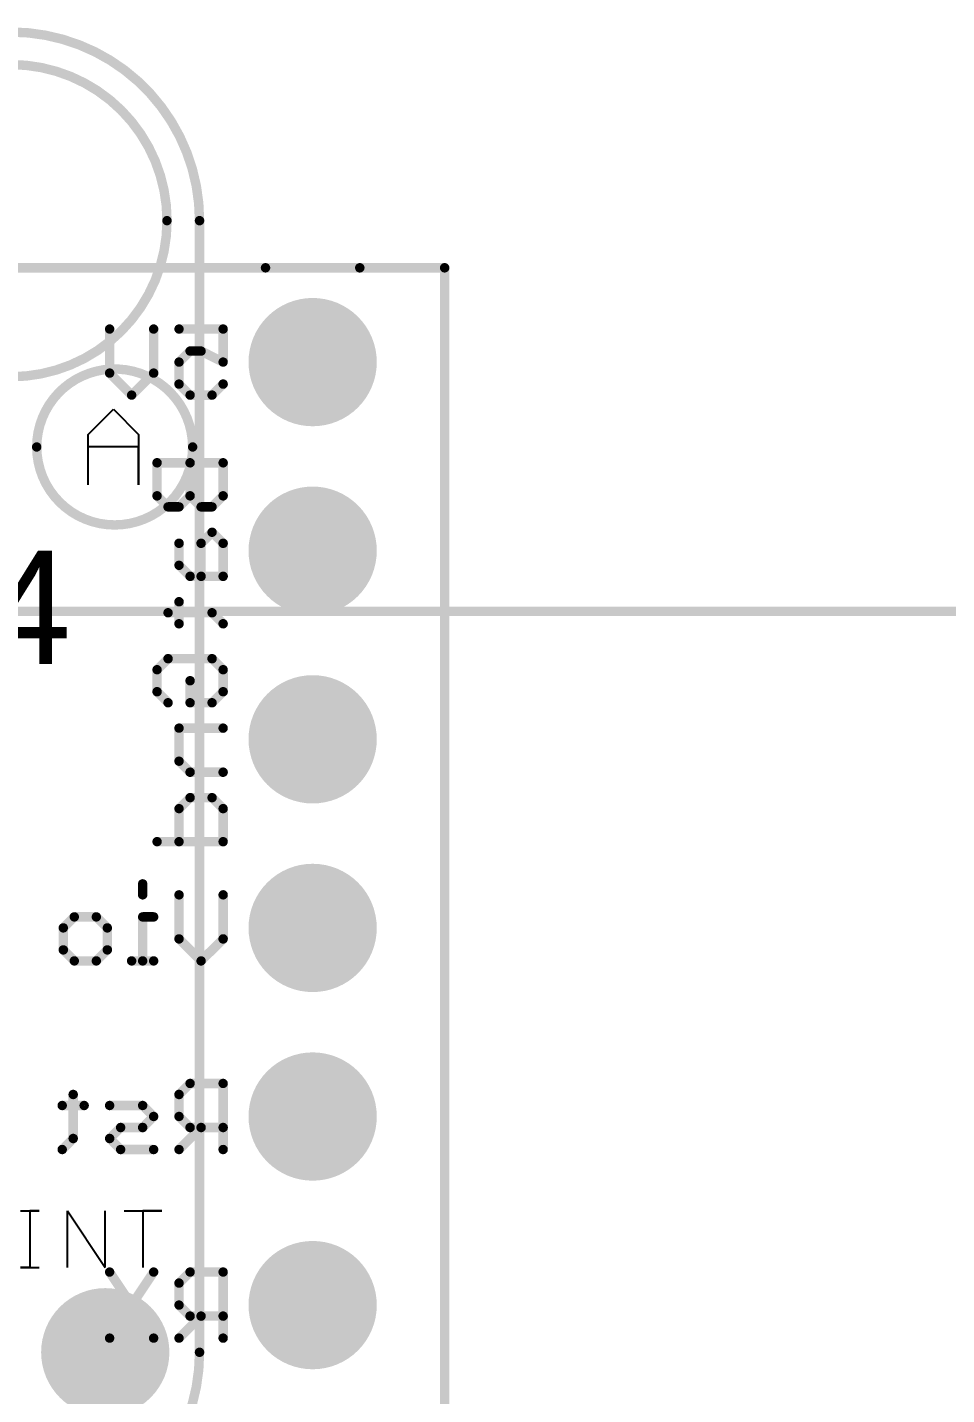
# Model space of a CAD drawing. Header units: millimetres. Extents: x 14 to 185, y 20 to 238.
# Drawn here: x 63.09 to 75.47, y 61.79 to 80.2 of the extents above; entities that cross this region are included whole.
import ezdxf

# ---------------------------------------------------------------- set-up
doc = ezdxf.new("R2010")
doc.units = ezdxf.units.MM
for name, color, linetype in [('BottomLayer', 5, 'Continuous'), ('BottomOverlay', 54, 'Continuous'), ('BottomSolder', 6, 'Continuous'), ('Mechanical1', 6, 'Continuous'), ('MultiLayer', 9, 'Continuous'), ('PadHoleLayer', 156, 'Continuous'), ('TopLayer', 1, 'Continuous'), ('TopOverlay', 2, 'Continuous'), ('TopSolder', 216, 'Continuous')]:
    doc.layers.add(name, color=color, linetype=linetype)

# ---------------------------------------------------------------- blocks, each defined once
blk = doc.blocks.new('ADAFRUIT_2809_17')
at = {"layer": 'BottomLayer', "const_width": 0.762}
blk.add_lwpolyline([(9.779, -12.7, 1), (10.541, -12.7, 1)], format="xyb", close=True, dxfattribs=at)
at = {"layer": 'BottomSolder', "const_width": 0.864}
blk.add_lwpolyline([(9.728, -12.7, 1), (10.592, -12.7, 1)], format="xyb", close=True, dxfattribs=at)
at = {"layer": 'MultiLayer', "const_width": 0.762}
blk.add_lwpolyline([(9.779, -12.7, 1), (10.541, -12.7, 1)], format="xyb", close=True, dxfattribs=at)
at = {"layer": 'PadHoleLayer', "const_width": 0.483}
blk.add_lwpolyline([(9.919, -12.7, 1), (10.401, -12.7, 1)], format="xyb", close=True, dxfattribs=at)
at = {"layer": 'TopLayer', "const_width": 0.762}
blk.add_lwpolyline([(9.779, -12.7, 1), (10.541, -12.7, 1)], format="xyb", close=True, dxfattribs=at)
at = {"layer": 'TopOverlay'}
for p, q in [((9.931, -0.339), (10.27, 0)), ((10.27, 0), (10.609, -0.339)), ((9.931, -1.016), (9.931, -0.339)), ((10.609, -0.339), (10.609, -1.016)), ((10.609, -0.508), (9.931, -0.508)), ((10.609, -1.016), (10.609, -0.508)), ((9.017, -10.795), (9.271, -10.795)), ((9.271, -10.795), (9.144, -10.795)), ((9.144, -10.795), (9.144, -11.557)), ((9.652, -11.557), (9.652, -10.795)), ((9.652, -10.795), (10.16, -11.557)), ((10.16, -11.557), (10.16, -10.795)), ((10.414, -10.795), (10.921, -10.795)), ((10.921, -10.795), (10.667, -10.795)), ((10.667, -10.795), (10.667, -11.557)), ((9.144, -11.557), (9.017, -11.557)), ((9.017, -11.557), (9.271, -11.557))]:
    blk.add_line(p, q, dxfattribs=at)
at = {"layer": 'TopOverlay', "const_width": 0.127}
for points in [[(8.89, 5.08, -0.414214), (11.43, 2.54)], [(11.43, -12.7, -0.414214), (8.89, -15.24)]]:
    blk.add_lwpolyline(points, format="xyb", dxfattribs=at)
at = {"layer": 'TopOverlay'}
for points, const_width in [([(10.992, 2.54, 1), (6.788, 2.54, 1)], 0.127), ([(10.96, 2.54, 1), (11.023, 2.54, 1)], 0.0635), ([(11.398, 2.54, 1), (11.462, 2.54, 1)], 0.0635), ([(11.398, 2.54, 1), (11.462, 2.54, 1)], 0.0635), ([(11.337, -0.508, 1), (9.237, -0.508, 1)], 0.127), ([(9.205, -0.508, 1), (9.268, -0.508, 1)], 0.0635), ([(11.306, -0.508, 1), (11.369, -0.508, 1)], 0.0635), ([(11.398, -12.7, 1), (11.462, -12.7, 1)], 0.0635), ([(11.398, -12.7, 1), (11.462, -12.7, 1)], 0.0635)]:
    blk.add_lwpolyline(points, format="xyb", close=True, dxfattribs=dict(at, const_width=const_width))
at = {"layer": 'TopOverlay', "const_width": 0.127}
blk.add_lwpolyline([(11.43, -12.7), (11.43, 2.54)], dxfattribs=at)
at = {"layer": 'TopSolder', "const_width": 0.864}
blk.add_lwpolyline([(9.728, -12.7, 1), (10.592, -12.7, 1)], format="xyb", close=True, dxfattribs=at)
blk = doc.blocks.new('ADAFRUIT_2687_B_18')
at = {"layer": 'BottomLayer', "const_width": 0.762}
for points in [[(-0.381, 0, 1), (0.381, 0, 1)], [(2.159, 0, 1), (2.921, 0, 1)], [(4.699, 0, 1), (5.461, 0, 1)], [(7.239, 0, 1), (8.001, 0, 1)], [(9.779, 0, 1), (10.541, 0, 1)], [(12.319, 0, 1), (13.081, 0, 1)]]:
    blk.add_lwpolyline(points, format="xyb", close=True, dxfattribs=at)
at = {"layer": 'BottomOverlay', "const_width": 0.127}
for points in [[(-1.27, -5.842), (-1.27, 1.778)], [(44.45, 1.778), (-1.27, 1.778)], [(-1.27, -0.635), (-1.27, 0.635)], [(0, -1.206), (-0.445, -1.206)], [(-0.445, -1.8), (-0.445, -1.206)], [(-0.149, -1.503), (0, -1.206)], [(0.445, -1.355), (0.296, -1.206)], [(1.801, -1.206), (1.356, -1.206)], [(1.356, -2.096), (1.356, -1.206)], [(1.949, -1.355), (1.801, -1.206)], [(2.292, -1.355), (2.44, -1.206)], [(2.885, -1.206), (2.44, -1.206)], [(2.885, -1.651), (2.885, -1.206)], [(3.375, -1.355), (3.524, -1.206)], [(3.994, -1.355), (4.143, -1.206)], [(4.439, -1.206), (4.143, -1.206)], [(4.587, -1.355), (4.439, -1.206)], [(4.93, -1.8), (4.93, -1.206)], [(5.523, -1.651), (5.523, -1.206)], [(5.865, -1.355), (6.014, -1.206)], [(6.458, -1.206), (6.014, -1.206)], [(6.458, -2.096), (6.458, -1.206)], [(7.768, -1.206), (7.175, -1.206)], [(8.064, -1.503), (7.768, -1.206)], [(9.715, -1.651), (9.715, -1.206)], [(10.604, -1.206), (9.715, -1.206)], [(10.308, -1.651), (10.308, -1.206)], [(12.255, -1.651), (12.255, -1.206)], [(13.145, -1.206), (12.255, -1.206)], [(12.848, -1.651), (12.848, -1.206)], [(-0.149, -1.651), (-0.149, -1.503)], [(0.445, -1.651), (0.445, -1.355)], [(1.801, -1.651), (1.949, -1.503)], [(1.949, -1.503), (1.949, -1.355)], [(2.44, -1.503), (2.292, -1.355)], [(2.885, -1.503), (2.44, -1.503)], [(3.375, -1.948), (3.375, -1.355)], [(3.994, -1.948), (3.994, -1.355)], [(4.587, -1.651), (4.587, -1.355)], [(5.865, -1.651), (5.865, -1.355)], [(7.768, -1.8), (8.064, -1.503)], [(10.604, -1.8), (10.308, -1.503)], [(13.145, -1.8), (12.848, -1.503)], [(0, -1.8), (-0.149, -1.651)], [(0.296, -1.8), (0.445, -1.651)], [(1.801, -1.651), (1.356, -1.651)], [(1.949, -1.8), (1.801, -1.651)], [(2.737, -1.8), (2.885, -1.651)], [(4.587, -1.651), (4.291, -1.651)], [(5.375, -1.8), (5.523, -1.651)], [(6.014, -1.8), (5.865, -1.651)], [(9.863, -1.8), (9.715, -1.651)], [(10.16, -1.8), (10.308, -1.651)], [(12.403, -1.8), (12.255, -1.651)], [(12.7, -1.8), (12.848, -1.651)], [(0.296, -1.8), (0, -1.8)], [(1.949, -1.948), (1.949, -1.8)], [(2.737, -1.8), (2.44, -1.8)], [(3.524, -1.8), (3.227, -1.8)], [(5.375, -1.8), (4.93, -1.8)], [(6.458, -1.8), (6.014, -1.8)], [(7.768, -1.8), (7.175, -1.8)], [(10.16, -1.8), (9.863, -1.8)], [(12.7, -1.8), (12.403, -1.8)], [(1.801, -2.096), (1.949, -1.948)], [(4.143, -2.096), (3.994, -1.948)], [(4.439, -2.096), (4.587, -1.948)], [(0.148, -2.142), (-0.445, -2.142)], [(0.445, -2.439), (0.148, -2.142)], [(1.801, -2.096), (1.356, -2.096)], [(4.439, -2.096), (4.143, -2.096)], [(7.471, -2.29), (7.471, -2.142)], [(8.064, -2.439), (8.064, -2.142)], [(10.011, -2.29), (10.16, -2.142)], [(10.308, -2.29), (10.16, -2.142)], [(10.604, -2.587), (10.604, -2.142)], [(12.255, -2.735), (13.145, -2.142)], [(13.145, -2.735), (12.255, -2.142)], [(0.148, -2.735), (0.445, -2.439)], [(7.175, -2.29), (7.026, -2.29)], [(8.064, -2.29), (7.471, -2.29)], [(10.011, -2.735), (10.011, -2.29)], [(10.308, -2.587), (10.308, -2.29)], [(10.456, -2.735), (10.308, -2.587)], [(10.456, -2.735), (10.604, -2.587)], [(0.148, -2.735), (-0.445, -2.735)], [(7.471, -2.914), (7.62, -2.766)], [(7.916, -2.766), (7.62, -2.766)], [(8.064, -2.914), (7.916, -2.766)], [(7.471, -3.211), (7.471, -2.914)], [(8.064, -3.211), (8.064, -2.914)], [(10.011, -3.374), (10.011, -3.078)], [(7.62, -3.359), (7.471, -3.211)], [(7.916, -3.359), (7.62, -3.359)], [(7.916, -3.359), (8.064, -3.211)], [(10.456, -3.226), (9.863, -3.226)], [(10.604, -3.374), (10.456, -3.226)]]:
    blk.add_lwpolyline(points, dxfattribs=at)
at = {"layer": 'BottomOverlay', "const_width": 0.0635}
for points in [[(-1.302, 1.778, 1), (-1.238, 1.778, 1)], [(-1.302, 1.778, 1), (-1.238, 1.778, 1)], [(-1.302, 0.635, 1), (-1.238, 0.635, 1)], [(-1.302, -0.635, 1), (-1.238, -0.635, 1)], [(-0.477, -1.206, 1), (-0.414, -1.206, 1)], [(-0.477, -1.206, 1), (-0.414, -1.206, 1)], [(-0.032, -1.206, 1), (0.031, -1.206, 1)], [(-0.032, -1.206, 1), (0.031, -1.206, 1)], [(0.264, -1.206, 1), (0.328, -1.206, 1)], [(1.324, -1.206, 1), (1.388, -1.206, 1)], [(1.324, -1.206, 1), (1.388, -1.206, 1)], [(1.769, -1.206, 1), (1.833, -1.206, 1)], [(1.769, -1.206, 1), (1.833, -1.206, 1)], [(2.408, -1.206, 1), (2.472, -1.206, 1)], [(2.408, -1.206, 1), (2.472, -1.206, 1)], [(2.853, -1.206, 1), (2.917, -1.206, 1)], [(2.853, -1.206, 1), (2.917, -1.206, 1)], [(3.492, -1.206, 1), (3.556, -1.206, 1)], [(4.111, -1.206, 1), (4.174, -1.206, 1)], [(4.111, -1.206, 1), (4.174, -1.206, 1)], [(4.407, -1.206, 1), (4.471, -1.206, 1)], [(4.407, -1.206, 1), (4.471, -1.206, 1)], [(4.898, -1.206, 1), (4.961, -1.206, 1)], [(5.491, -1.206, 1), (5.555, -1.206, 1)], [(5.982, -1.206, 1), (6.045, -1.206, 1)], [(5.982, -1.206, 1), (6.045, -1.206, 1)], [(6.427, -1.206, 1), (6.49, -1.206, 1)], [(6.427, -1.206, 1), (6.49, -1.206, 1)], [(7.143, -1.206, 1), (7.206, -1.206, 1)], [(7.736, -1.206, 1), (7.8, -1.206, 1)], [(7.736, -1.206, 1), (7.8, -1.206, 1)], [(9.683, -1.206, 1), (9.746, -1.206, 1)], [(9.683, -1.206, 1), (9.746, -1.206, 1)], [(10.276, -1.206, 1), (10.34, -1.206, 1)], [(10.573, -1.206, 1), (10.636, -1.206, 1)], [(12.223, -1.206, 1), (12.286, -1.206, 1)], [(12.223, -1.206, 1), (12.286, -1.206, 1)], [(12.816, -1.206, 1), (12.88, -1.206, 1)], [(13.113, -1.206, 1), (13.176, -1.206, 1)], [(-0.18, -1.503, 1), (-0.117, -1.503, 1)], [(-0.18, -1.503, 1), (-0.117, -1.503, 1)], [(0.413, -1.355, 1), (0.476, -1.355, 1)], [(0.413, -1.355, 1), (0.476, -1.355, 1)], [(1.918, -1.355, 1), (1.981, -1.355, 1)], [(1.918, -1.355, 1), (1.981, -1.355, 1)], [(1.918, -1.503, 1), (1.981, -1.503, 1)], [(1.918, -1.503, 1), (1.981, -1.503, 1)], [(2.26, -1.355, 1), (2.323, -1.355, 1)], [(2.26, -1.355, 1), (2.323, -1.355, 1)], [(2.408, -1.503, 1), (2.472, -1.503, 1)], [(2.408, -1.503, 1), (2.472, -1.503, 1)], [(2.853, -1.503, 1), (2.917, -1.503, 1)], [(3.344, -1.355, 1), (3.407, -1.355, 1)], [(3.344, -1.355, 1), (3.407, -1.355, 1)], [(3.962, -1.355, 1), (4.026, -1.355, 1)], [(3.962, -1.355, 1), (4.026, -1.355, 1)], [(4.556, -1.355, 1), (4.619, -1.355, 1)], [(4.556, -1.355, 1), (4.619, -1.355, 1)], [(5.834, -1.355, 1), (5.897, -1.355, 1)], [(5.834, -1.355, 1), (5.897, -1.355, 1)], [(8.033, -1.503, 1), (8.096, -1.503, 1)], [(8.033, -1.503, 1), (8.096, -1.503, 1)], [(10.276, -1.503, 1), (10.34, -1.503, 1)], [(12.816, -1.503, 1), (12.88, -1.503, 1)], [(-0.18, -1.651, 1), (-0.117, -1.651, 1)], [(-0.18, -1.651, 1), (-0.117, -1.651, 1)], [(0.413, -1.651, 1), (0.476, -1.651, 1)], [(0.413, -1.651, 1), (0.476, -1.651, 1)], [(1.324, -1.651, 1), (1.388, -1.651, 1)], [(1.769, -1.651, 1), (1.833, -1.651, 1)], [(1.769, -1.651, 1), (1.833, -1.651, 1)], [(1.769, -1.651, 1), (1.833, -1.651, 1)], [(2.853, -1.651, 1), (2.917, -1.651, 1)], [(2.853, -1.651, 1), (2.917, -1.651, 1)], [(4.259, -1.651, 1), (4.323, -1.651, 1)], [(4.556, -1.651, 1), (4.619, -1.651, 1)], [(4.556, -1.651, 1), (4.619, -1.651, 1)], [(5.491, -1.651, 1), (5.555, -1.651, 1)], [(5.491, -1.651, 1), (5.555, -1.651, 1)], [(5.834, -1.651, 1), (5.897, -1.651, 1)], [(5.834, -1.651, 1), (5.897, -1.651, 1)], [(9.683, -1.651, 1), (9.746, -1.651, 1)], [(9.683, -1.651, 1), (9.746, -1.651, 1)], [(10.276, -1.651, 1), (10.34, -1.651, 1)], [(10.276, -1.651, 1), (10.34, -1.651, 1)], [(12.223, -1.651, 1), (12.286, -1.651, 1)], [(12.223, -1.651, 1), (12.286, -1.651, 1)], [(12.816, -1.651, 1), (12.88, -1.651, 1)], [(12.816, -1.651, 1), (12.88, -1.651, 1)], [(-0.477, -1.8, 1), (-0.414, -1.8, 1)], [(-0.032, -1.8, 1), (0.031, -1.8, 1)], [(-0.032, -1.8, 1), (0.031, -1.8, 1)], [(0.264, -1.8, 1), (0.328, -1.8, 1)], [(0.264, -1.8, 1), (0.328, -1.8, 1)], [(1.918, -1.8, 1), (1.981, -1.8, 1)], [(1.918, -1.8, 1), (1.981, -1.8, 1)], [(2.408, -1.8, 1), (2.472, -1.8, 1)], [(2.705, -1.8, 1), (2.768, -1.8, 1)], [(2.705, -1.8, 1), (2.768, -1.8, 1)], [(3.195, -1.8, 1), (3.259, -1.8, 1)], [(3.492, -1.8, 1), (3.556, -1.8, 1)], [(4.898, -1.8, 1), (4.961, -1.8, 1)], [(4.898, -1.8, 1), (4.961, -1.8, 1)], [(5.343, -1.8, 1), (5.406, -1.8, 1)], [(5.343, -1.8, 1), (5.406, -1.8, 1)], [(5.982, -1.8, 1), (6.045, -1.8, 1)], [(5.982, -1.8, 1), (6.045, -1.8, 1)], [(6.427, -1.8, 1), (6.49, -1.8, 1)], [(7.143, -1.8, 1), (7.206, -1.8, 1)], [(7.736, -1.8, 1), (7.8, -1.8, 1)], [(7.736, -1.8, 1), (7.8, -1.8, 1)], [(9.831, -1.8, 1), (9.895, -1.8, 1)], [(9.831, -1.8, 1), (9.895, -1.8, 1)], [(10.128, -1.8, 1), (10.191, -1.8, 1)], [(10.128, -1.8, 1), (10.191, -1.8, 1)], [(10.573, -1.8, 1), (10.636, -1.8, 1)], [(12.371, -1.8, 1), (12.435, -1.8, 1)], [(12.371, -1.8, 1), (12.435, -1.8, 1)], [(12.668, -1.8, 1), (12.731, -1.8, 1)], [(12.668, -1.8, 1), (12.731, -1.8, 1)], [(13.113, -1.8, 1), (13.176, -1.8, 1)], [(1.918, -1.948, 1), (1.981, -1.948, 1)], [(1.918, -1.948, 1), (1.981, -1.948, 1)], [(3.344, -1.948, 1), (3.407, -1.948, 1)], [(3.962, -1.948, 1), (4.026, -1.948, 1)], [(3.962, -1.948, 1), (4.026, -1.948, 1)], [(4.556, -1.948, 1), (4.619, -1.948, 1)], [(-0.477, -2.142, 1), (-0.414, -2.142, 1)], [(0.116, -2.142, 1), (0.18, -2.142, 1)], [(0.116, -2.142, 1), (0.18, -2.142, 1)], [(1.324, -2.096, 1), (1.388, -2.096, 1)], [(1.324, -2.096, 1), (1.388, -2.096, 1)], [(1.769, -2.096, 1), (1.833, -2.096, 1)], [(1.769, -2.096, 1), (1.833, -2.096, 1)], [(4.111, -2.096, 1), (4.174, -2.096, 1)], [(4.111, -2.096, 1), (4.174, -2.096, 1)], [(4.407, -2.096, 1), (4.471, -2.096, 1)], [(4.407, -2.096, 1), (4.471, -2.096, 1)], [(6.427, -2.096, 1), (6.49, -2.096, 1)], [(7.44, -2.142, 1), (7.503, -2.142, 1)], [(8.033, -2.142, 1), (8.096, -2.142, 1)], [(10.128, -2.142, 1), (10.191, -2.142, 1)], [(10.128, -2.142, 1), (10.191, -2.142, 1)], [(10.573, -2.142, 1), (10.636, -2.142, 1)], [(12.223, -2.142, 1), (12.286, -2.142, 1)], [(13.113, -2.142, 1), (13.176, -2.142, 1)], [(0.413, -2.439, 1), (0.476, -2.439, 1)], [(0.413, -2.439, 1), (0.476, -2.439, 1)], [(6.995, -2.29, 1), (7.058, -2.29, 1)], [(7.143, -2.29, 1), (7.206, -2.29, 1)], [(7.44, -2.29, 1), (7.503, -2.29, 1)], [(7.44, -2.29, 1), (7.503, -2.29, 1)], [(8.033, -2.29, 1), (8.096, -2.29, 1)], [(8.033, -2.439, 1), (8.096, -2.439, 1)], [(9.98, -2.29, 1), (10.043, -2.29, 1)], [(9.98, -2.29, 1), (10.043, -2.29, 1)], [(10.276, -2.29, 1), (10.34, -2.29, 1)], [(10.276, -2.29, 1), (10.34, -2.29, 1)], [(10.276, -2.587, 1), (10.34, -2.587, 1)], [(10.276, -2.587, 1), (10.34, -2.587, 1)], [(10.573, -2.587, 1), (10.636, -2.587, 1)], [(10.573, -2.587, 1), (10.636, -2.587, 1)], [(-0.477, -2.735, 1), (-0.414, -2.735, 1)], [(0.116, -2.735, 1), (0.18, -2.735, 1)], [(0.116, -2.735, 1), (0.18, -2.735, 1)], [(7.588, -2.766, 1), (7.651, -2.766, 1)], [(7.588, -2.766, 1), (7.651, -2.766, 1)], [(7.884, -2.766, 1), (7.948, -2.766, 1)], [(7.884, -2.766, 1), (7.948, -2.766, 1)], [(9.98, -2.735, 1), (10.043, -2.735, 1)], [(10.424, -2.735, 1), (10.488, -2.735, 1)], [(10.424, -2.735, 1), (10.488, -2.735, 1)], [(12.223, -2.735, 1), (12.286, -2.735, 1)], [(13.113, -2.735, 1), (13.176, -2.735, 1)], [(7.44, -2.914, 1), (7.503, -2.914, 1)], [(7.44, -2.914, 1), (7.503, -2.914, 1)], [(8.033, -2.914, 1), (8.096, -2.914, 1)], [(8.033, -2.914, 1), (8.096, -2.914, 1)], [(9.98, -3.078, 1), (10.043, -3.078, 1)], [(7.44, -3.211, 1), (7.503, -3.211, 1)], [(7.44, -3.211, 1), (7.503, -3.211, 1)], [(7.588, -3.359, 1), (7.651, -3.359, 1)], [(7.588, -3.359, 1), (7.651, -3.359, 1)], [(7.884, -3.359, 1), (7.948, -3.359, 1)], [(7.884, -3.359, 1), (7.948, -3.359, 1)], [(8.033, -3.211, 1), (8.096, -3.211, 1)], [(8.033, -3.211, 1), (8.096, -3.211, 1)], [(9.831, -3.226, 1), (9.895, -3.226, 1)], [(9.98, -3.374, 1), (10.043, -3.374, 1)], [(10.424, -3.226, 1), (10.488, -3.226, 1)], [(10.424, -3.226, 1), (10.488, -3.226, 1)], [(10.573, -3.374, 1), (10.636, -3.374, 1)]]:
    blk.add_lwpolyline(points, format="xyb", close=True, dxfattribs=at)
at = {"layer": 'BottomSolder', "const_width": 0.864}
for points in [[(-0.432, 0, 1), (0.432, 0, 1)], [(2.108, 0, 1), (2.972, 0, 1)], [(4.648, 0, 1), (5.512, 0, 1)], [(7.188, 0, 1), (8.052, 0, 1)], [(9.728, 0, 1), (10.592, 0, 1)], [(12.268, 0, 1), (13.132, 0, 1)]]:
    blk.add_lwpolyline(points, format="xyb", close=True, dxfattribs=at)
at = {"layer": 'MultiLayer', "const_width": 0.762}
for points in [[(-0.381, 0, 1), (0.381, 0, 1)], [(2.159, 0, 1), (2.921, 0, 1)], [(4.699, 0, 1), (5.461, 0, 1)], [(7.239, 0, 1), (8.001, 0, 1)], [(9.779, 0, 1), (10.541, 0, 1)], [(12.319, 0, 1), (13.081, 0, 1)]]:
    blk.add_lwpolyline(points, format="xyb", close=True, dxfattribs=at)
at = {"layer": 'PadHoleLayer', "const_width": 0.483}
for points in [[(-0.241, 0, 1), (0.241, 0, 1)], [(2.299, 0, 1), (2.781, 0, 1)], [(4.839, 0, 1), (5.321, 0, 1)], [(7.379, 0, 1), (7.861, 0, 1)], [(9.919, 0, 1), (10.401, 0, 1)], [(12.459, 0, 1), (12.941, 0, 1)]]:
    blk.add_lwpolyline(points, format="xyb", close=True, dxfattribs=at)
at = {"layer": 'TopLayer', "const_width": 0.762}
for points in [[(-0.381, 0, 1), (0.381, 0, 1)], [(2.159, 0, 1), (2.921, 0, 1)], [(4.699, 0, 1), (5.461, 0, 1)], [(7.239, 0, 1), (8.001, 0, 1)], [(9.779, 0, 1), (10.541, 0, 1)], [(12.319, 0, 1), (13.081, 0, 1)]]:
    blk.add_lwpolyline(points, format="xyb", close=True, dxfattribs=at)
at = {"layer": 'TopSolder', "const_width": 0.864}
for points in [[(-0.432, 0, 1), (0.432, 0, 1)], [(2.108, 0, 1), (2.972, 0, 1)], [(4.648, 0, 1), (5.512, 0, 1)], [(7.188, 0, 1), (8.052, 0, 1)], [(9.728, 0, 1), (10.592, 0, 1)], [(12.268, 0, 1), (13.132, 0, 1)]]:
    blk.add_lwpolyline(points, format="xyb", close=True, dxfattribs=at)

msp = doc.modelspace()

# ---------------------------------------------------------------- linework, layer by layer
at = {"layer": 'Mechanical1', "const_width": 0.127}
msp.add_lwpolyline([(23.374, 72.335), (175.024, 72.335)], dxfattribs=at)

# ---------------------------------------------------------------- block references
for name, p, rotation in [('ADAFRUIT_2809_17', (53.975, 75.057), 360), ('ADAFRUIT_2687_B_18', (66.929, 75.692), 270)]:
    msp.add_blockref(name, p, dxfattribs=dict(rotation=rotation))

# ---------------------------------------------------------------- texts
at = {"layer": 'TopOverlay'}
msp.add_text('MOD4', height=1.524, dxfattribs=at).set_placement((57.785, 71.628))

doc.saveas('drawing.dxf')
